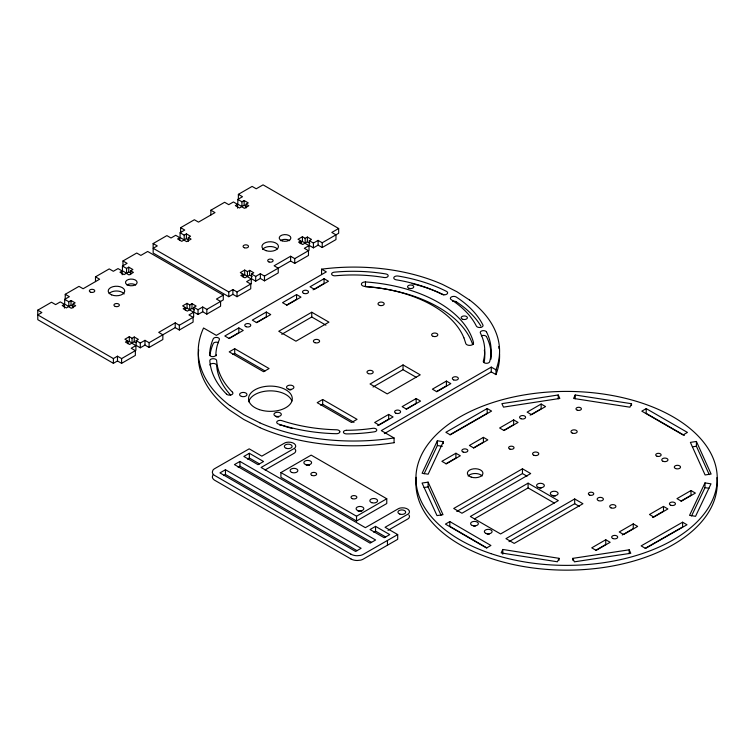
<?xml version="1.0" encoding="UTF-8"?>
<svg xmlns="http://www.w3.org/2000/svg" width="755" height="755" viewBox="0 0 755 755"><rect width="100%" height="100%" fill="white"/><g stroke="black" fill="none" stroke-linecap="round" stroke-linejoin="round"><path stroke-width="1.13" d="M575.197 394.988L573.583 398.451L629.906 407.19L631.52 403.717L575.197 394.988L575.197 398.791M437.362 440.76L422.12 473.262L428.132 474.206L443.364 441.703L437.362 440.76L437.362 445.525L424.093 473.838M502.792 549.47L501.15 552.934L557.416 561.786L559.059 558.322L502.792 549.47L502.792 554.227M705 482.889L689.551 515.363L695.553 516.316L711.002 483.842L705 482.889L705 487.655L691.542 515.939M117.478 360.966L121.602 363.344L135.353 355.407L135.353 350.65L121.602 358.587L117.478 356.2L117.478 360.966L113.392 363.325L37.788 319.676L37.75 310.173L51.5 302.236L55.625 304.614L60.296 301.915L64.42 304.293L64.42 308.106M65.241 299.055L65.241 294.299L78.992 286.362L83.116 288.74L99.613 279.218L95.489 276.84L95.489 281.596M95.489 276.84L109.23 268.903L113.354 271.281L118.035 268.582L122.159 270.96L122.159 274.773M122.98 265.722L122.98 260.966L136.731 253.029L140.855 255.407L147.669 251.472L223.282 295.12L223.282 299.886L206.832 309.38L202.708 306.992L198.036 309.692L193.912 307.313L193.912 312.079L198.036 314.457L202.708 311.758L206.832 314.137L220.583 306.2L220.583 301.443L216.459 299.055L223.282 295.12M251.292 283.71L251.292 278.954L246.621 281.653L250.745 284.031L250.745 288.787L237.023 296.706L232.899 294.327L228.774 296.706L153.171 253.057L153.133 243.554L166.883 235.617L171.007 237.995L175.679 235.296L179.803 237.683L179.803 240.534M180.634 232.446L180.634 227.68L194.375 219.743L198.499 222.121L214.996 212.599L210.871 210.22L210.871 214.977M210.871 210.22L224.622 202.283L228.746 204.662L233.418 201.963L237.542 204.35L237.542 208.154M238.372 199.103L238.372 194.346L252.113 186.41L256.238 188.788L263.061 184.852L338.665 228.501L338.665 233.267L322.225 242.761L322.225 247.517L318.1 245.139L313.429 247.838L309.305 245.46L309.305 240.694L311.504 239.429L307.379 237.042L305.18 238.316L302.425 236.73L298.027 239.269L300.783 240.854L300.783 243.714M73.49 306.681L71.017 305.246L68.818 306.521L64.694 304.142L64.694 299.376L69.366 296.677L65.241 294.299M131.228 273.348L128.756 271.913L126.557 273.187L122.433 270.809L122.433 266.043L127.104 263.344L122.98 260.966M188.052 239.58L186.4 238.627L184.201 239.901L180.077 237.523L180.077 232.757L184.758 230.058L180.634 227.68M246.621 206.728L244.139 205.294L241.94 206.568L237.816 204.19L237.816 199.424L242.497 196.725L238.372 194.346M64.42 304.293L62.221 305.567L66.346 307.946L68.545 306.681L71.291 308.267L75.689 305.728L72.942 304.142L72.942 307.946M64.694 299.376L68.818 301.755L71.017 300.49L75.141 302.868L72.942 304.142M122.159 270.96L119.96 272.234L124.084 274.612L126.283 273.348L129.029 274.933L133.427 272.395L130.681 270.809L130.681 274.612M122.433 266.043L126.557 268.421L128.756 267.157L132.88 269.535L130.681 270.809M179.803 237.683L177.604 238.948L181.728 241.326L183.927 240.062L186.683 241.647L191.081 239.109L188.325 237.523L188.325 241.326M180.077 232.757L184.201 235.135L186.4 233.871L190.524 236.249L188.325 237.523M237.542 204.35L235.343 205.615L239.467 207.993L241.666 206.728L244.412 208.314L248.82 205.775L246.064 204.19L246.064 207.993M237.816 199.424L241.94 201.802L244.139 200.537L248.263 202.916L246.064 204.19M193.639 316.996L193.639 312.23L188.967 314.929L193.091 317.317L193.091 322.074L179.341 330.01L179.341 325.254L175.217 322.866L158.72 332.389L162.844 334.776L162.844 339.533L149.103 347.47L144.979 345.092L140.298 347.791L136.174 345.412L136.174 340.647L138.373 339.382L134.258 336.994L132.049 338.268L129.303 336.683L124.905 339.221L127.652 340.807L127.652 343.667M193.912 307.313L196.111 306.039L191.987 303.661L189.788 304.935L187.042 303.34L182.644 305.888L185.39 307.474L185.39 310.333M290.609 256.247L290.609 261.013L294.733 263.391L308.474 255.454L308.474 250.698L294.733 258.635L290.609 256.247L274.112 265.779L278.236 268.157L278.236 272.923L264.486 280.851L260.362 278.472L255.69 281.171L251.566 278.793L251.566 274.027L253.765 272.763L249.641 270.375L247.442 271.649L244.695 270.064L240.298 272.602L243.044 274.188L243.044 277.047M127.652 340.807L125.453 342.072L129.577 344.459L131.776 343.185L135.9 345.564L135.9 350.329M185.39 307.474L183.191 308.738L187.315 311.126L189.514 309.852L193.639 312.23M243.044 274.188L240.845 275.462L244.969 277.84L247.168 276.566L251.292 278.954M300.783 240.854L298.584 242.129L302.708 244.507L304.907 243.233L309.031 245.62L309.031 250.377M127.548 342.459L129.303 341.439L132.049 343.025L134.258 341.76L135.9 342.713M185.277 309.125L187.042 308.106L189.788 309.692L191.987 308.427L194.46 309.852M242.931 275.839L244.695 274.82L247.442 276.415L249.641 275.141L252.113 276.566M299.792 243.016L302.425 241.487L305.18 243.072L307.379 241.808L309.852 243.233M113.392 363.325L113.392 358.568L117.478 356.2M135.9 345.564L131.228 348.263L135.353 350.65M136.174 340.647L140.298 343.025L144.979 340.326L149.103 342.713L149.103 347.47M153.133 243.554L157.276 245.922L153.171 248.291L228.774 291.949L232.899 289.571L237.023 291.949L250.745 284.031M251.566 274.027L255.69 276.415L260.362 273.716L264.486 276.094L290.609 261.013M309.031 245.62L304.35 248.31L308.474 250.698M309.305 240.694L313.429 243.072L318.1 240.383L322.225 242.761M338.665 228.501L331.822 232.455L335.975 234.824L335.975 239.58L322.225 247.517M149.103 342.713L175.217 327.632L175.217 322.866M179.341 325.254L193.091 317.317M238.835 327.906L224.811 336.003L229.209 338.542L243.233 330.445L238.835 327.906L238.835 332.672L228.822 338.448M266.326 312.032L252.302 320.129L256.7 322.668L270.724 314.571L266.326 312.032L266.326 316.798L256.313 322.574M296.573 294.573L282.549 302.67L286.947 305.209L300.971 297.111L296.573 294.573L296.573 299.329L286.551 305.114M324.065 278.699L310.041 286.796L314.439 289.335L328.463 281.238L324.065 278.699L324.065 283.465L313.051 289.816M234.711 348.697L229.209 351.877L263.58 371.715L269.073 368.544L234.711 348.697L234.711 353.463L265.033 370.969M232.88 354.52L234.711 353.463M311.758 312.23L278.765 331.275L295.951 341.203L328.944 322.149L311.758 312.23L311.758 316.996L281.766 334.305M322.687 399.489L317.194 402.67L351.556 422.507L357.058 419.336L322.687 399.489L322.687 404.255L354.019 422.347M320.856 405.312L322.687 404.255M403.038 364.929L370.044 383.974L387.23 393.902L420.224 374.848L403.038 364.929L403.038 369.695L373.045 387.013M280.917 472.573L311.164 455.114L386.768 498.762L386.768 503.528L356.53 520.988L280.917 477.33L280.917 472.573L356.53 516.222L386.768 498.762M388.674 414.41L374.65 422.507L379.048 425.046L393.072 416.958L388.674 414.41L388.674 419.176L377.66 425.537M416.165 398.546L402.141 406.634L406.549 409.172L420.563 401.084L416.165 398.546L416.165 403.302L406.152 409.087M446.413 381.077L432.389 389.174L436.786 391.713L450.81 383.625L446.413 381.077L446.413 385.843L436.399 391.628M384.352 433.615L491.269 371.885L496.016 374.622L496.016 369.856L491.269 367.119L381.303 430.614L394.072 437.994L394.072 442.751M455.916 453.236L441.901 461.333L446.299 463.872L460.314 455.775L455.916 453.236L455.916 458.002L445.903 463.787M483.417 437.362L469.393 445.459L473.791 447.998L487.815 439.901L483.417 437.362L483.417 442.128L473.394 447.913M513.655 419.903L499.631 428L504.038 430.539L518.053 422.441L513.655 419.903L513.655 424.669L503.642 430.454M541.146 404.029L527.132 412.126L531.529 414.665L545.554 406.567L541.146 404.029L541.146 408.795L530.133 415.156M522.451 468.789L453.717 508.474L461.966 513.24L530.699 473.555L522.451 468.789L522.451 473.555L456.747 511.484M646.205 408.615L641.807 411.154L683.048 434.965L687.446 432.426L646.205 408.615L646.205 413.381L684.426 435.446M528.094 483.162L470.356 516.495L500.593 533.955L558.332 500.622L528.094 483.162L528.094 487.919L474.404 518.912M574.687 498.951L505.954 538.636L514.202 543.402L582.935 503.717L574.687 498.951L574.687 503.717L508.993 541.646M605.755 539.749L591.741 547.847L596.139 550.386L610.153 542.288L605.755 539.749L605.755 544.506L595.742 550.291M633.256 523.876L619.232 531.973L623.63 534.512L637.654 526.414L633.256 523.876L633.256 528.632L622.233 534.993M663.494 506.416L649.47 514.504L653.877 517.052L667.892 508.955L663.494 506.416L663.494 511.173L652.48 517.534M690.985 490.542L676.971 498.64L681.369 501.178L695.393 493.081L690.985 490.542L690.985 495.299L680.972 501.084M249.358 453.293L243.846 456.454L258.04 464.684L263.552 461.513L249.358 453.293L249.358 458.049L259.493 463.919M225.462 469.733L219.95 472.894L355.614 551.452L361.116 548.281L225.462 469.733L225.462 474.489L357.039 550.688M239.958 461.428L234.446 464.599L370.11 543.156L375.613 539.985L239.958 461.428L239.958 466.194L371.536 542.383M247.517 459.106L249.358 458.049M223.622 475.546L225.462 474.489M238.118 467.251L239.958 466.194M265.071 469.95L293.95 453.368A5.974 3.445 0 0 0 295.318 452.151L295.715 451.103A6.861 3.964 0 0 0 294.894 448.989M487.183 408.53L445.865 432.294L450.254 434.842L491.58 411.079L487.183 408.53L487.183 413.296L449.895 434.738M375.546 526.367L370.044 529.538L384.238 537.758L389.74 534.587L375.546 526.367L375.546 531.124L385.692 536.994M373.716 532.181L375.546 531.124M350.905 558.917A9.202 5.313 0 0 0 357.115 560.503L360.38 560.182A7.994 4.615 0 0 0 363.202 559.134L397.696 539.334L397.696 534.578L363.202 554.378A7.994 4.615 0 0 1 360.38 555.425L357.115 555.727A9.202 5.313 0 0 1 350.905 554.161M388.013 530.35L407.7 519.044A5.974 3.445 0 0 0 409.068 517.826L409.465 516.779A6.861 3.964 0 0 0 408.917 514.995M449.829 521.573L445.422 524.102L486.503 547.998L490.92 545.469L449.829 521.573L449.829 526.329L486.909 547.903M682.614 522.205L641.137 545.884L645.516 548.432L686.984 524.763L682.614 522.205L682.614 526.971L645.185 548.338M558.238 394.978L501.886 403.651L503.491 407.124L559.842 398.451L558.238 394.978L558.238 398.791M428.094 482.134L422.073 483.058L436.994 515.608L443.006 514.693L428.094 482.134L428.094 486.899L441.08 515.25M424.084 487.513L428.094 486.899M572.79 558.36L629.208 549.81L630.784 553.283L574.376 561.833L572.79 558.36L572.79 560.267M696.412 441.467L690.391 442.373L705.095 474.961L711.116 474.055L696.412 441.467L696.412 446.233L709.219 474.612M692.401 446.837L696.412 446.233M364.844 286.409L375.159 287.419M364.788 286.4L364.807 286.4A3.898 2.246 0 0 1 361.418 283.984A3.898 2.246 0 0 1 365.477 281.936A124.037 71.612 0 0 1 430.454 298.234A124.443 71.848 0 0 1 473.479 342.506M437.362 445.525L442.364 446.309M705 487.655L709.002 488.287M259.843 422.819L243.827 414.74L229.841 405.492M259.843 427.575L243.827 419.506L229.841 410.258A155.521 89.788 0 0 1 198.678 349.876M311.758 316.996L325.915 325.16M403.038 369.695L416.184 377.283M522.451 473.555L527.037 476.197M574.687 503.717L579.274 506.36M528.094 487.919L554.302 503.056M175.217 327.632L179.341 330.01M37.75 310.173L41.874 312.551L37.788 314.911L113.392 358.568M397.696 534.578L385.059 527.283L407.7 514.278A5.974 3.445 0 0 0 409.068 513.06L409.465 512.013A6.861 3.964 0 0 0 402.16 507.822L400.339 508.021A5.993 3.464 0 0 0 398.225 508.804L365.363 527.669L261.088 467.468L293.95 448.612A5.974 3.445 0 0 0 295.318 447.394L295.715 446.347A6.861 3.964 0 0 0 288.41 442.147L286.589 442.355A5.993 3.464 0 0 0 284.475 443.138L261.825 456.133L249.188 448.838L214.731 468.619A8.012 4.624 0 0 0 212.891 470.252L212.344 472.139A9.154 5.285 0 0 0 214.458 475.348L350.896 554.161M350.896 558.927L214.448 480.114A9.154 5.285 0 0 1 212.334 476.896L212.891 475.008A8.012 4.624 0 0 1 213.231 474.574M469.563 300.046L456.907 291.723L442.487 284.418A145.781 84.173 0 0 0 321.592 269.186M463.938 337.825L465.854 343.714A3.917 2.265 0 0 0 470.667 345.299A3.917 2.265 0 0 0 473.404 342.515L473.404 344.422M631.52 403.717L631.52 405.624M629.208 549.81L629.208 553.623M559.059 558.322L559.059 560.229M491.269 367.119L491.269 371.885M443.364 441.703L443.364 443.61M387.447 540.457L387.447 545.223M365.477 281.926L365.477 286.692A124.037 71.612 0 0 1 434.465 305.039A124.443 71.848 0 0 1 472.668 344.525M356.53 516.222L356.53 520.988M321.573 273.905L321.573 269.148L326.311 271.885L216.336 335.371L203.557 328A155.521 89.788 0 0 0 229.794 405.52M318.1 240.383L318.1 245.139M313.429 243.072L313.429 247.838M307.379 237.042L307.379 241.808M305.18 238.316L305.18 243.072M302.425 236.73L302.425 241.487M294.733 258.635L294.733 263.391M264.486 276.094L264.486 280.851M260.362 273.716L260.362 278.472M255.69 276.415L255.69 281.171M249.641 270.375L249.641 275.141M247.442 271.649L247.442 276.415M244.695 270.064L244.695 274.82M244.139 200.537L244.139 205.294M241.94 201.802L241.94 206.568M237.023 291.949L237.023 296.706M232.899 289.571L232.899 294.327M228.774 291.949L228.774 296.706M206.832 309.38L206.832 314.137M202.708 306.992L202.708 311.758M198.036 309.692L198.036 314.457M191.987 303.661L191.987 308.427M189.788 304.935L189.788 309.692M187.042 303.34L187.042 308.106M186.4 233.871L186.4 238.627M184.201 235.135L184.201 239.901M144.979 340.326L144.979 345.092M140.298 343.025L140.298 347.791M134.258 336.994L134.258 341.76M132.049 338.268L132.049 343.025M129.303 336.683L129.303 341.439M128.756 267.157L128.756 271.913M126.557 268.421L126.557 273.187M121.602 358.587L121.602 363.344M71.017 300.49L71.017 305.246M68.818 301.755L68.818 306.521M109.135 293.544A8.267 4.775 0 0 1 116.855 290.996A8.267 4.775 0 0 1 124.113 293.969M126.906 284.975A5.832 3.369 0 0 1 135.683 284.975M262.551 249.471A8.258 4.766 0 0 1 269.639 246.536A8.258 4.766 0 0 1 277.34 248.895M280.407 240.675A5.832 3.369 0 0 1 289.665 240.666M358.153 511.456A3.888 2.246 0 0 1 361.777 511.456M306.266 465.335A3.888 2.246 0 0 1 309.531 465.429M716.948 477.66A150.67 86.985 0 0 1 566.269 570.148A150.67 86.985 0 0 1 416.25 477.311M553.104 496.092A3.888 2.246 0 0 1 555.312 496.092M487.117 534.181A3.888 2.246 0 0 1 489.334 534.181M473.734 526.197A3.888 2.246 0 0 1 475.216 526.197M539.721 488.098A3.888 2.246 0 0 1 541.203 488.098M468.175 476.018A7.777 4.492 0 0 1 475.14 473.508A7.777 4.492 0 0 1 482.124 475.999M218.516 342.713A3.124 1.803 0 0 0 215.496 342.251A3.124 1.803 0 0 0 213.287 343.534A116.647 67.346 0 0 0 209.909 355.548M216.147 355.803A110.409 63.741 0 0 1 216.279 354.85M292.062 428.425A119.365 68.913 0 0 1 282.823 425.716M279.671 425.15A3.407 1.963 0 0 1 281.823 425.386M486.503 336.721A117.714 67.959 0 0 1 490.986 359.135M481.407 335.815A3.18 1.84 0 0 1 486.352 336.503M484.361 350.131A111.372 64.298 0 0 1 484.134 362.466M456.322 301.821A125.717 72.584 0 0 1 480.822 325.971M456.322 301.821A3.445 1.991 0 0 0 456.011 301.651A3.397 1.963 0 0 0 452.585 301.283M412.145 283.663A125.717 72.584 0 0 1 443.798 294.809M289.495 389.957A3.69 2.133 0 0 1 290.93 389.957M276.585 417.109A3.69 2.133 0 0 1 278.689 417.109M230.671 395.091A119.394 68.931 0 0 1 216.638 365.326A3.416 1.972 0 0 0 213.495 363.457A3.416 1.972 0 0 0 209.881 365.014M248.735 401.82A21.867 12.627 0 0 1 269.724 390.863A21.867 12.627 0 0 1 291.874 401.037M486.503 331.955A117.714 67.959 0 0 1 489.627 361.73A3.19 1.84 0 0 1 485.984 363.278A3.19 1.84 0 0 1 483.323 361.164A111.372 64.298 0 0 0 480.378 332.983A3.18 1.84 0 0 1 482.36 330.747A3.18 1.84 0 0 1 486.352 331.738M232.464 392.175A3.397 1.963 0 0 1 231.275 394.856A3.397 1.963 0 0 1 226.623 394.185M232.446 392.175A119.394 68.931 0 0 1 216.638 360.569A3.416 1.972 0 0 0 213.061 358.691A3.416 1.972 0 0 0 209.814 360.758A126.16 72.839 0 0 0 226.538 394.129M394.053 442.704A155.521 89.788 0 0 1 259.805 427.613M499.546 353.906A145.781 84.164 0 0 1 495.931 374.612M498.696 346.62A145.781 84.164 0 0 1 499.046 348.697M394.053 437.938A155.521 89.788 0 0 1 259.805 422.847M469.629 300.028A145.781 84.164 0 0 1 495.931 369.846M375.141 287.447A116.459 67.233 0 0 1 463.891 337.834M111.655 294.884A8.267 4.775 0 0 0 124.679 291.458A8.267 4.775 0 0 0 113.023 286.664A8.267 4.775 0 0 0 111.655 294.884M128.369 285.343A5.832 3.369 0 0 0 137.127 282.436A5.832 3.369 0 0 0 128.397 279.51A5.832 3.369 0 0 0 128.369 285.343M90.685 292.242A2.718 1.576 0 0 0 94.771 290.892A2.718 1.576 0 0 0 90.694 289.524A2.718 1.576 0 0 0 90.685 292.242M115.288 306.454A2.718 1.576 0 0 0 119.375 305.095A2.718 1.576 0 0 0 115.298 303.727A2.718 1.576 0 0 0 115.288 306.454M244.422 247.772A2.718 1.576 0 0 0 248.518 246.413A2.718 1.576 0 0 0 244.431 245.045A2.718 1.576 0 0 0 244.422 247.772M266.043 250.651A8.258 4.766 0 0 0 278.453 246.536A8.258 4.766 0 0 0 266.071 242.393A8.258 4.766 0 0 0 266.043 250.651M282.115 240.873A5.832 3.369 0 0 0 290.873 237.967A5.832 3.369 0 0 0 282.134 235.041A5.832 3.369 0 0 0 282.115 240.873M269.035 261.976A2.718 1.576 0 0 0 273.121 260.617A2.718 1.576 0 0 0 269.044 259.258A2.718 1.576 0 0 0 269.035 261.976M357.71 510.512A3.888 2.246 0 0 0 363.834 508.898A3.888 2.246 0 0 0 358.351 506.643A3.888 2.246 0 0 0 357.71 510.512M291.723 472.413A3.888 2.246 0 0 0 297.848 470.799A3.888 2.246 0 0 0 292.364 468.544A3.888 2.246 0 0 0 291.723 472.413M305.464 464.476A3.888 2.246 0 0 0 311.598 462.862A3.888 2.246 0 0 0 306.115 460.607A3.888 2.246 0 0 0 305.464 464.476M371.771 502.688A3.888 2.246 0 0 0 377.594 500.744A3.888 2.246 0 0 0 371.771 498.8A3.888 2.246 0 0 0 371.771 502.688M352.34 498.677A2.916 1.68 0 0 0 356.86 497.375A2.916 1.68 0 0 0 352.651 495.761A2.916 1.68 0 0 0 352.34 498.677M312.126 475.461A2.916 1.68 0 0 0 316.647 474.168A2.916 1.68 0 0 0 312.447 472.555A2.916 1.68 0 0 0 312.126 475.461M286.277 448.328A3.888 2.246 0 0 0 292.119 446.403A3.888 2.246 0 0 0 286.296 444.44A3.888 2.246 0 0 0 286.277 448.328M399.848 514.098A3.888 2.246 0 0 0 405.699 512.173A3.888 2.246 0 0 0 399.876 510.21A3.888 2.246 0 0 0 399.848 514.098M490.967 553.632A150.67 86.985 0 0 0 717.25 478.585A150.67 86.985 0 0 0 491.524 402.972A150.67 86.985 0 0 0 490.967 553.632M463.183 452.066A3.011 1.736 0 0 0 467.864 450.726A3.011 1.736 0 0 0 463.513 449.065A3.011 1.736 0 0 0 463.183 452.066M520.922 418.732A3.011 1.736 0 0 0 525.603 417.392A3.011 1.736 0 0 0 521.252 415.731A3.011 1.736 0 0 0 520.922 418.732M670.761 505.246A3.011 1.736 0 0 0 675.442 503.906A3.011 1.736 0 0 0 671.091 502.235A3.011 1.736 0 0 0 670.761 505.246M613.022 538.579A3.011 1.736 0 0 0 617.703 537.239A3.011 1.736 0 0 0 613.353 535.569A3.011 1.736 0 0 0 613.022 538.579M552.264 495.422A3.888 2.246 0 0 0 558.096 493.477A3.888 2.246 0 0 0 552.264 491.533A3.888 2.246 0 0 0 552.264 495.422M485.965 533.398A3.888 2.246 0 0 0 492.09 531.784A3.888 2.246 0 0 0 486.607 529.529A3.888 2.246 0 0 0 485.965 533.398M472.215 525.461A3.888 2.246 0 0 0 478.349 523.847A3.888 2.246 0 0 0 472.866 521.592A3.888 2.246 0 0 0 472.215 525.461M538.202 487.371A3.888 2.246 0 0 0 544.327 485.758A3.888 2.246 0 0 0 538.853 483.502A3.888 2.246 0 0 0 538.202 487.371M598.46 500.622A3.114 1.793 0 0 0 603.368 499.338A3.114 1.793 0 0 0 598.979 497.526A3.114 1.793 0 0 0 598.46 500.622M611.012 507.87A3.114 1.793 0 0 0 615.91 506.577A3.114 1.793 0 0 0 611.531 504.774A3.114 1.793 0 0 0 611.012 507.87M533.86 455.265A3.114 1.793 0 0 0 538.768 453.981A3.114 1.793 0 0 0 534.38 452.169A3.114 1.793 0 0 0 533.86 455.265M572.271 433.096A3.114 1.793 0 0 0 577.179 431.803A3.114 1.793 0 0 0 572.79 430.001A3.114 1.793 0 0 0 572.271 433.096M663.06 461.314A3.114 1.793 0 0 0 667.958 460.022A3.114 1.793 0 0 0 663.569 458.219A3.114 1.793 0 0 0 663.06 461.314M675.602 468.562A3.114 1.793 0 0 0 680.51 467.269A3.114 1.793 0 0 0 676.121 465.467A3.114 1.793 0 0 0 675.602 468.562M471.252 477.113A7.777 4.492 0 0 0 482.936 473.243A7.777 4.492 0 0 0 471.28 469.336A7.777 4.492 0 0 0 471.252 477.113M577.32 410.22A2.718 1.576 0 0 0 581.407 408.861A2.718 1.576 0 0 0 577.33 407.492A2.718 1.576 0 0 0 577.32 410.22M509.955 449.112A2.718 1.576 0 0 0 514.042 447.753A2.718 1.576 0 0 0 509.965 446.384A2.718 1.576 0 0 0 509.955 449.112M657.048 456.246A2.718 1.576 0 0 0 661.135 454.897A2.718 1.576 0 0 0 657.058 453.529A2.718 1.576 0 0 0 657.048 456.246M589.693 495.138A2.718 1.576 0 0 0 593.779 493.789A2.718 1.576 0 0 0 589.702 492.42A2.718 1.576 0 0 0 589.693 495.138M217.1 337.476A3.133 1.812 0 0 0 213.278 338.768A116.647 67.346 0 0 0 209.626 354.841A3.133 1.803 0 0 0 212.721 356.662A3.133 1.803 0 0 0 215.883 354.869A110.409 63.741 0 0 1 219.337 339.684A3.133 1.812 0 0 0 217.1 337.476M339.835 431.822A3.397 1.963 0 0 0 336.579 429.784A119.365 68.913 0 0 1 281.823 420.629A3.407 1.963 0 0 0 277.179 421.347A3.407 1.963 0 0 0 278.425 424.027A126.142 72.829 0 0 0 336.296 433.71A3.397 1.963 0 0 0 339.835 431.822M346.507 430.303A110.438 63.76 0 0 0 372.838 428.302A3.133 1.812 0 0 1 376.339 429.151A3.133 1.812 0 0 1 375.839 431.332A3.105 1.793 0 0 1 374.423 431.803A116.742 67.403 0 0 1 346.583 433.908A3.133 1.803 0 0 1 343.421 432.134A3.133 1.803 0 0 1 346.507 430.303M480.614 327.425A3.407 1.963 0 0 0 482.898 324.971A125.717 72.584 0 0 0 456.322 297.055A3.445 1.991 0 0 0 456.011 296.885A3.397 1.963 0 0 0 451.358 296.979A3.397 1.963 0 0 0 451.216 299.659A118.96 68.677 0 0 1 476.377 326.094A3.407 1.963 0 0 0 480.614 327.425M441.996 294.337A118.96 68.677 0 0 0 396.215 279.812A3.397 1.963 0 0 1 393.912 277.368A3.397 1.963 0 0 1 398.159 276.047A125.717 72.584 0 0 1 446.507 291.383A3.454 1.991 0 0 1 446.8 291.572A3.397 1.963 0 0 1 446.639 294.252A3.397 1.963 0 0 1 441.996 294.337M384.135 277.5A111.391 64.307 0 0 0 335.295 275.792A3.18 1.831 0 0 1 331.653 274.263A3.18 1.831 0 0 1 334.323 272.168A117.714 67.959 0 0 1 385.89 273.961A3.18 1.84 0 0 1 388.061 276.236A3.18 1.84 0 0 1 384.135 277.5M368.553 373.668A3.114 1.793 0 0 0 373.225 372.121A3.114 1.793 0 0 0 368.563 370.554A3.114 1.793 0 0 0 368.553 373.668M288.363 389.136A3.69 2.133 0 0 0 293.912 387.296A3.69 2.133 0 0 0 288.382 385.437A3.69 2.133 0 0 0 288.363 389.136M246.102 326.736A3.011 1.736 0 0 0 250.773 325.396A3.011 1.736 0 0 0 246.432 323.725A3.011 1.736 0 0 0 246.102 326.736M453.68 379.907A3.011 1.736 0 0 0 458.351 378.576A3.011 1.736 0 0 0 454.01 376.905A3.011 1.736 0 0 0 453.68 379.907M379.548 305.407A3.114 1.793 0 0 0 384.219 303.859A3.114 1.793 0 0 0 379.567 302.302A3.114 1.793 0 0 0 379.548 305.407M314.939 342.713A3.114 1.793 0 0 0 319.61 341.166A3.114 1.793 0 0 0 314.958 339.599A3.114 1.793 0 0 0 314.939 342.713M409.106 288.344A3.114 1.793 0 0 0 413.778 286.796A3.114 1.793 0 0 0 409.116 285.239A3.114 1.793 0 0 0 409.106 288.344M395.941 413.24A3.011 1.736 0 0 0 400.612 411.909A3.011 1.736 0 0 0 396.271 410.239A3.011 1.736 0 0 0 395.941 413.24M462.721 319.299A3.114 1.793 0 0 0 467.392 317.751A3.114 1.793 0 0 0 462.73 316.185A3.114 1.793 0 0 0 462.721 319.299M241.421 396.394A3.69 2.133 0 0 0 246.97 394.554A3.69 2.133 0 0 0 241.421 392.704A3.69 2.133 0 0 0 241.421 396.394M303.84 293.402A3.011 1.736 0 0 0 308.512 292.062A3.011 1.736 0 0 0 304.171 290.392A3.011 1.736 0 0 0 303.84 293.402M433.162 336.362A3.114 1.793 0 0 0 437.834 334.814A3.114 1.793 0 0 0 433.181 333.257A3.114 1.793 0 0 0 433.162 336.362M275.792 416.241A3.69 2.133 0 0 0 281.332 414.391A3.69 2.133 0 0 0 275.792 412.541A3.69 2.133 0 0 0 275.792 416.241M259.437 409.644A21.867 12.627 0 0 0 292.279 398.753A21.867 12.627 0 0 0 259.522 387.777A21.867 12.627 0 0 0 259.437 409.644"/></g></svg>
